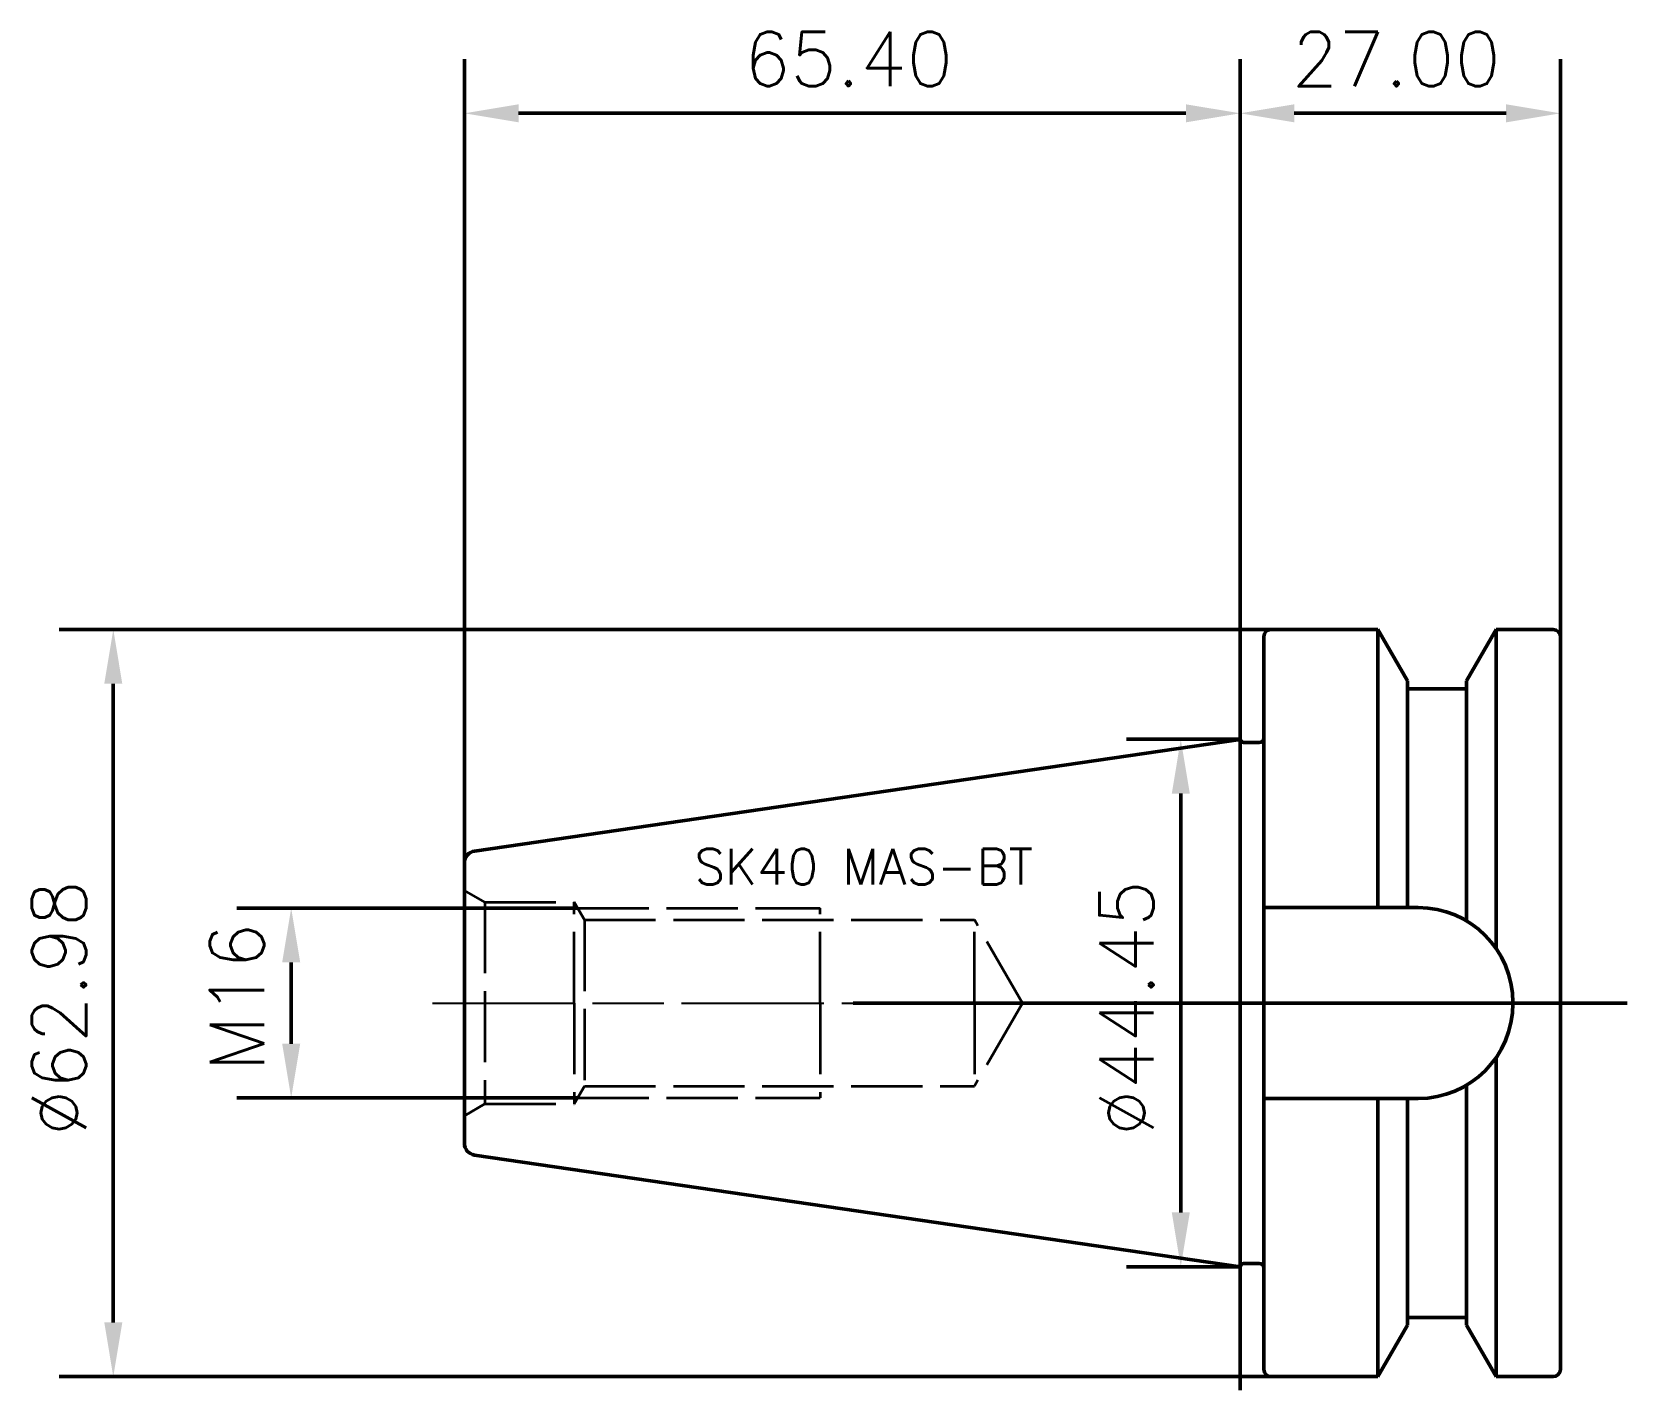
# Model space of a CAD drawing. Header units: millimetres. Extents: x 570 to 705, y 267 to 382.
import ezdxf

# ---------------------------------------------------------------- set-up
doc = ezdxf.new("R2010")
doc.units = ezdxf.units.MM
doc.header["$LTSCALE"] = 2
doc.linetypes.add('DASH', pattern=[3.75, 3, -0.75])
doc.linetypes.add('LONGDASH_DASH', pattern=[10.5, 6, -0.75, 3, -0.75])
for name, color, linetype, lineweight in [('1', 4, 'Continuous', 50), ('6', 5, 'Continuous', 35), ('SK2', 7, 'Continuous', 25), ('SK3', 1, 'DASH', 35), ('SK4', 2, 'LONGDASH_DASH', 25)]:
    doc.layers.add(name, color=color, linetype=linetype, lineweight=lineweight)
doc.styles.add('SIMPLEX', font='simplex.shx', dxfattribs={"width": 0.8})
doc.dimstyles.new('WALTER_1', dxfattribs={"dimtxt": 3.5, "dimasz": 4.5, "dimexe": 1.5, "dimexo": 0, "dimgap": 1.2, "dimtad": 1, "dimdec": 3, "dimdsep": 46, "dimtxsty": 'SIMPLEX', "dimcen": 2.5, "dimazin": 2, "dimtfac": 1, "dimtdec": 3, "dimtmove": 0, "dimatfit": 0, "dimfxl": 1.25, "dimtolj": 1, "dimarcsym": 0})

# ---------------------------------------------------------------- blocks, each defined once
blk = doc.blocks.new('*D0')
at = {"color": 0, "linetype": 'ByBlock', "transparency": 16777216}
for p, q in [((17.14, 8), (-11.57, 8)), ((-7, 3.43), (-7, -3.43)), ((17.14, -8), (-11.57, -8))]:
    blk.add_line(p, q, dxfattribs=at)
for points in [[(-6.24, 3.43), (-7.76, 3.43), (-7, 8)], [(-6.24, -3.43), (-7.76, -3.43), (-7, -8)]]:
    blk.add_solid(points, dxfattribs=at)
at = {"layer": 'Defpoints', "color": 0, "linetype": 'ByBlock', "transparency": 16777216}
for p in [(17.14, 8), (-7, -8), (17.14, -8)]:
    blk.add_point(p, dxfattribs=at)
at = {"color": 0, "linetype": 'ByBlock', "transparency": 16777216, "style": 'SIMPLEX'}
blk.add_text('M16', height=4.572, rotation=90, dxfattribs=at).set_placement((-9.29, -5.77))
blk = doc.blocks.new('*D1')
at = {"color": 0, "linetype": 'ByBlock', "transparency": 16777216}
for p, q in [((75.6, 31.49), (-26.57, 31.49)), ((-22, -26.92), (-22, 26.92)), ((75.6, -31.49), (-26.57, -31.49))]:
    blk.add_line(p, q, dxfattribs=at)
for points in [[(-21.24, 26.92), (-22.76, 26.92), (-22, 31.49)], [(-21.24, -26.92), (-22.76, -26.92), (-22, -31.49)]]:
    blk.add_solid(points, dxfattribs=at)
at = {"layer": 'Defpoints', "color": 0, "linetype": 'ByBlock', "transparency": 16777216}
for p in [(-22, 31.49), (75.6, 31.49), (75.6, -31.49)]:
    blk.add_point(p, dxfattribs=at)
at = {"color": 0, "linetype": 'ByBlock', "transparency": 16777216, "style": 'SIMPLEX'}
blk.add_text('%%C62.98', height=4.572, rotation=90, dxfattribs=at).set_placement((-24.29, -11.21))
blk = doc.blocks.new('*D2')
at = {"color": 0, "linetype": 'ByBlock', "transparency": 16777216}
for p, q in [((73, 22.23), (63.43, 22.23)), ((68, 17.65), (68, -17.65)), ((73, -22.23), (63.43, -22.23))]:
    blk.add_line(p, q, dxfattribs=at)
for points in [[(68.76, 17.65), (67.24, 17.65), (68, 22.23)], [(68.76, -17.65), (67.24, -17.65), (68, -22.23)]]:
    blk.add_solid(points, dxfattribs=at)
at = {"layer": 'Defpoints', "color": 0, "linetype": 'ByBlock', "transparency": 16777216}
for p in [(73, 22.23), (68, -22.23), (73, -22.23)]:
    blk.add_point(p, dxfattribs=at)
at = {"color": 0, "linetype": 'ByBlock', "transparency": 16777216, "style": 'SIMPLEX'}
blk.add_text('%%C44.45', height=4.572, rotation=90, dxfattribs=at).set_placement((65.71, -11.21))
blk = doc.blocks.new('*D3')
at = {"color": 0, "linetype": 'ByBlock', "transparency": 16777216}
for p, q in [((7.6, 11.82), (7.6, 79.57)), ((73, 22.23), (73, 79.57)), ((12.17, 75), (68.43, 75))]:
    blk.add_line(p, q, dxfattribs=at)
for points in [[(12.17, 74.24), (12.17, 75.76), (7.6, 75)], [(68.43, 74.24), (68.43, 75.76), (73, 75)]]:
    blk.add_solid(points, dxfattribs=at)
at = {"layer": 'Defpoints', "color": 0, "linetype": 'ByBlock', "transparency": 16777216}
for p in [(73, 75), (73, 22.23), (7.6, 11.82)]:
    blk.add_point(p, dxfattribs=at)
at = {"color": 0, "linetype": 'ByBlock', "transparency": 16777216, "style": 'SIMPLEX'}
blk.add_text('65.40', height=4.572, dxfattribs=at).set_placement((31.16, 77.29))
blk = doc.blocks.new('*D4')
at = {"color": 0, "linetype": 'ByBlock', "transparency": 16777216}
for p, q in [((73, 22.225), (73, 79.572)), ((100, 30.88853), (100, 79.572)), ((77.572, 75), (95.428, 75))]:
    blk.add_line(p, q, dxfattribs=at)
for points in [[(77.572, 74.238), (77.572, 75.762), (73, 75)], [(95.428, 74.238), (95.428, 75.762), (100, 75)]]:
    blk.add_solid(points, dxfattribs=at)
at = {"layer": 'Defpoints', "color": 0, "linetype": 'ByBlock', "transparency": 16777216}
for p in [(100, 75), (100, 30.88853), (73, 22.225)]:
    blk.add_point(p, dxfattribs=at)
at = {"color": 0, "linetype": 'ByBlock', "transparency": 16777216, "style": 'SIMPLEX'}
blk.add_text('27.00', height=4.572, dxfattribs=at).set_placement((77.356, 77.286))
blk = doc.blocks.new('CENTER')
at = {"layer": '1', "color": 1}
for p, q in [((0, 32.63), (0, -32.63)), ((32.63, 0), (-32.63, 0))]:
    blk.add_line(p, q, dxfattribs=at)
blk = doc.blocks.new('MASBT40')
at = {"layer": '1', "color": 4, "linetype": 'Continuous'}
for p, q in [((2.6, 31.4885), (11.5999, 31.4885)), ((14.1, 27.1583), (11.5999, 31.4885)), ((11.5999, 31.4885), (11.5999, 8.05)), ((19.1, 27.1583), (21.6001, 31.4885)), ((21.6001, 31.4885), (21.6001, 4.5709)), ((21.6001, 31.4885), (26.4, 31.4885)), ((2, 0), (2, 30.8885)), ((27, 0), (27, 30.8885)), ((14.1, 8.05), (14.1, 27.1583)), ((19.1, 6.9195), (19.1, 27.1583)), ((14.1, 26.5), (19.1, 26.5)), ((-64.5443, 12.8121), (0, 22.225)), ((0, 0), (0, 22.225)), ((0.38, 21.95), (1.6, 21.95)), ((-65.4, 0), (-65.4, 11.8226)), ((2, 8.05), (15, 8.05)), ((-65.4, 0), (-65.4, -11.8226)), ((0, 0), (0, -22.225)), ((2, 0), (2, -30.8885)), ((23, 0), (23, 0.05)), ((23, 0), (23, -0.05)), ((27, 0), (27, -30.8885)), ((21.6001, -31.4885), (21.6001, -4.5709)), ((2, -8.05), (15, -8.05)), ((11.5999, -31.4885), (11.5999, -8.05)), ((14.1, -8.05), (14.1, -27.1582)), ((19.1, -6.9195), (19.1, -27.1582)), ((-64.5443, -12.8121), (0, -22.225)), ((0.38, -21.95), (1.6, -21.95)), ((14.1, -26.5), (19.1, -26.5)), ((14.1, -27.1582), (11.5999, -31.4885)), ((19.1, -27.1582), (21.6001, -31.4885)), ((2.6, -31.4885), (11.5999, -31.4885)), ((21.6001, -31.4885), (26.4, -31.4885))]:
    blk.add_line(p, q, dxfattribs=at)
for centre, radius, start, end in [((2.6, 30.8885), 0.6, 90, 180), ((26.4, 30.8885), 0.6, 0, 90), ((0.3799, 22.35), 0.4, 198.209156, 270.007046), ((1.6, 22.35), 0.4, 270, 0), ((-64.4, 11.8226), 1, 98.298492, 180.000013), ((15, 0.05), 8, 0, 90), ((15, -0.05), 8, 270, 0), ((-64.4, -11.8226), 1, 179.999987, 261.701508), ((0.3799, -22.35), 0.4, 89.992954, 161.790844), ((1.6, -22.35), 0.4, 0, 90), ((2.6, -30.8885), 0.6, 180, 270), ((26.4, -30.8885), 0.6, 270, 0)]:
    blk.add_arc(centre, radius, start, end, dxfattribs=at)
at = {"layer": 'SK3'}
for p, q in [((-63.6795, 8.5068), (-65.4, 9.5)), ((-63.6795, 8.5068), (-63.6795, -8.5068)), ((-63.6795, 8.5068), (-56.15, 8.5068)), ((-56.15, 0), (-56.15, 8.5068)), ((-55.2801, 7), (-56.15, 8.5067)), ((-55.8575, 8), (-35.4, 8)), ((-55.2801, 7), (-55.2801, -7)), ((-55.2801, 7), (-22.4, 7)), ((-35.4, 0), (-35.4, 8)), ((-22.4, 0), (-22.4, 7)), ((-18.3586, 0), (-22.4, 7)), ((-56.15, 0), (-56.15, -8.5068)), ((-35.4, 0), (-35.4, -8)), ((-22.4, 0), (-22.4, -7)), ((-18.3586, 0), (-22.4, -7)), ((-55.2801, -7), (-56.15, -8.5067)), ((-55.8575, -8), (-35.4, -8)), ((-55.2801, -7), (-22.4, -7)), ((-63.6797, -8.5068), (-65.4, -9.5)), ((-63.6797, -8.5068), (-56.15, -8.5068))]:
    blk.add_line(p, q, dxfattribs=at)
at = {"layer": 'SK4'}
for p, q in [((-68.0876, 0), (-15, 0)), ((-2, 0), (27, 0))]:
    blk.add_line(p, q, dxfattribs=at)
at = {"layer": '6', "style": 'SIMPLEX'}
blk.add_text('SK40 MAS-BT', height=3, dxfattribs=at).set_placement((-46, 10))
at = {"layer": 'SK2'}
for base, p1, p2, picture, middle in [((0, 75), (-65.4, 11.8226), (0, 22.225), '*D3', (-32.7, 79.572)), ((27, 75), (0, 22.225), (27, 30.8885), '*D4', (13.5, 79.572))]:
    dim = blk.add_linear_dim(base=base, p1=p1, p2=p2, dimstyle='WALTER_1', dxfattribs=at)
    dim.commit()
    dim.dimension.update_dxf_attribs({"geometry": picture, "text_midpoint": middle, "insert": (-73, 0)})
for base, p1, p2, text, picture, middle in [((-95, 31.4885), (2.6, -31.4885), (2.6, 31.4885), '%%C62.98', '*D1', (-99.572, 0)), ((-5, -22.225), (0, 22.225), (0, -22.225), '%%C44.45', '*D2', (-9.572, 0)), ((-80, -8), (-55.8575, 8), (-55.8575, -8), 'M16', '*D0', (-84.572, 0))]:
    dim = blk.add_linear_dim(base=base, p1=p1, p2=p2, angle=90, text=text, dimstyle='WALTER_1', dxfattribs=at)
    dim.commit()
    dim.dimension.update_dxf_attribs({"geometry": picture, "text_midpoint": middle, "insert": (-73, 0)})

msp = doc.modelspace()

# ---------------------------------------------------------------- block references
at = {"layer": '1'}
for name in ['MASBT40', 'CENTER']:
    msp.add_blockref(name, (672.33, 300.02), dxfattribs=at)

doc.saveas('drawing.dxf')
